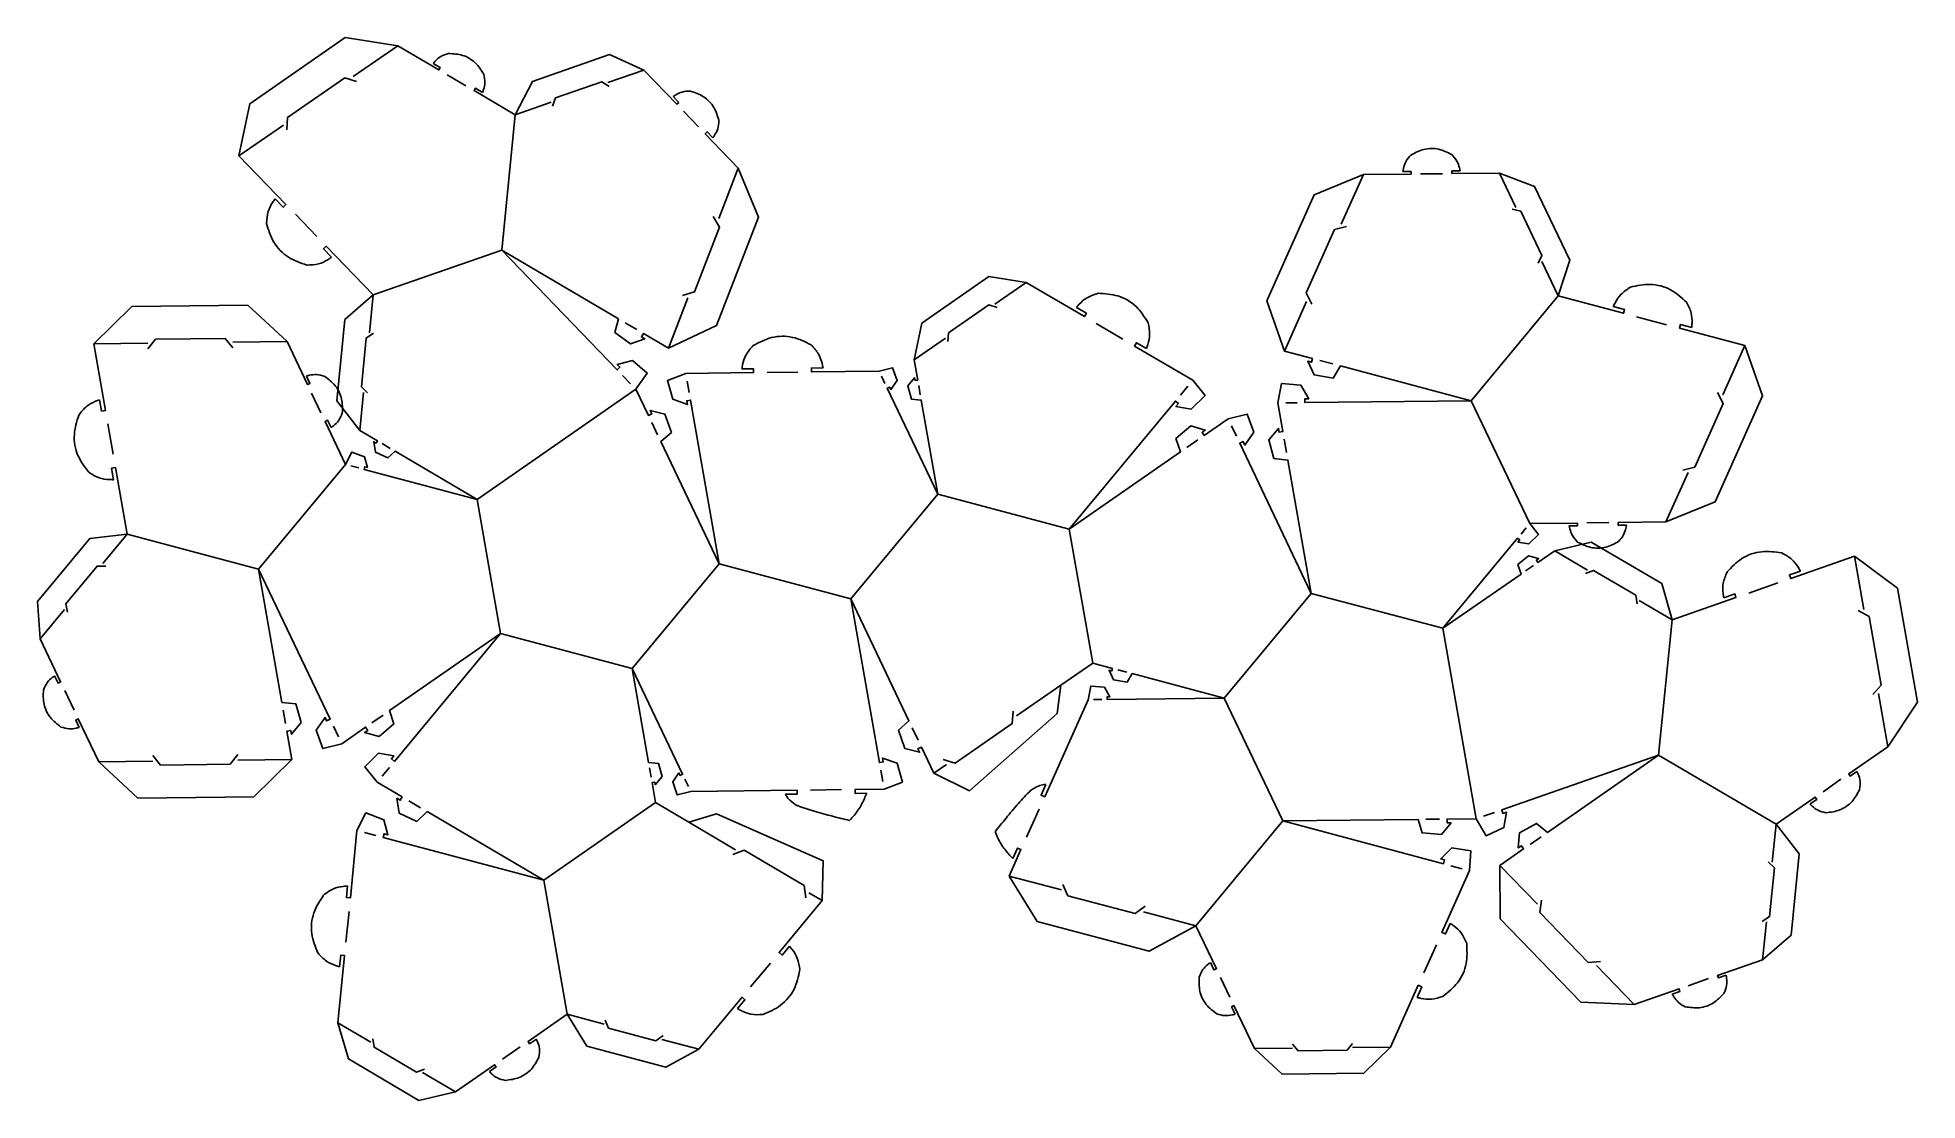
# Model space of a CAD drawing. Extents: x -31 to 359, y 145 to 365.
import ezdxf

# ---------------------------------------------------------------- set-up
doc = ezdxf.new("R2010")
doc.units = 0
doc.layers.get('0').update_dxf_attribs({"linetype": 'CONTINUOUS'})

msp = doc.modelspace()

# ---------------------------------------------------------------- linework, layer by layer
at = {"color": 5}
for points in [[(43.643087, 363.481125), (32.720554, 365.17128), (12.965212, 351.474169), (10.717516, 340.652609)], [(50.984562, 359.81961), (52.444294, 358.961372), (52.158214, 358.474796), (43.643115, 363.48117)], [(67.971955, 349.177304), (71.542461, 356.095685), (87.536632, 361.656369), (94.628908, 358.445112)], [(35.108783, 356.101372), (32.650334, 356.834512), (20.797128, 348.616246), (20.621531, 346.056826)], [(67.971975, 349.177244), (59.456873, 354.183618), (59.742953, 354.670195), (61.202683, 353.81196)], [(75.713937, 350.972581), (76.316823, 352.67614), (85.913327, 356.012551), (87.442994, 355.050416)], [(100.718789, 352.948106), (101.894716, 351.729676), (101.488573, 351.337701), (94.629007, 358.445208)], [(114.227765, 338.138046), (107.368199, 345.245553), (107.774342, 345.637529), (108.950269, 344.419099)], [(18.209645, 331.735872), (19.879044, 330.006143), (20.455621, 330.562609), (10.717455, 340.652694)], [(114.227734, 338.138057), (118.426394, 327.914089), (109.731344, 305.50248), (99.735984, 300.785376)], [(243.82605, 336.763545), (233.6024, 332.564098), (223.771897, 310.626782), (227.441881, 300.201351)], [(252.003171, 337.424475), (253.696363, 337.4444), (253.702995, 336.880004), (243.826038, 336.76381)], [(272.045913, 337.095774), (262.168956, 336.97958), (262.162324, 337.54398), (263.855516, 337.563904)], [(284.189904, 311.620136), (286.601436, 319.022634), (279.314958, 334.307974), (272.045774, 337.095703)], [(109.049464, 328.11406), (110.337428, 325.895365), (105.120398, 312.448399), (102.673094, 311.678879)], [(280.02528, 318.388971), (280.813293, 320.0152), (276.441408, 329.186406), (274.681865, 329.598222)], [(240.335348, 326.034605), (237.851871, 325.391327), (231.95357, 312.228937), (233.126314, 309.94724)], [(38.540786, 311.82388), (28.802621, 321.913965), (28.226044, 321.357498), (29.895444, 319.627769)], [(65.197739, 321.091767), (89.374469, 306.877228), (88.643779, 304.053426), (91.894533, 301.677395), (94.839832, 302.734362), (94.149068, 303.140492), (94.555197, 303.831256), (99.735925, 300.785283)], [(93.021094, 292.26286), (95.347525, 295.621769), (92.276907, 298.226433), (89.145945, 297.431961), (89.702411, 296.855382), (89.125834, 296.298916), (65.197807, 321.091829)], [(38.540809, 311.8239), (32.649739, 306.733875), (30.985279, 289.882562), (35.766708, 283.738379)], [(150.700542, 298.358285), (152.283818, 305.980988), (166.199473, 315.629226), (173.893299, 314.438681)], [(173.893251, 314.438593), (185.981557, 307.331388), (186.387684, 308.022148), (184.315402, 309.240526)], [(20.677045, 302.162053), (12.574964, 309.679701), (-11.46264, 309.396921), (-19.385627, 301.690753)], [(157.676926, 302.165013), (157.800616, 303.967867), (166.150011, 309.75681), (167.88174, 309.240388)], [(284.189904, 311.620107), (297.742187, 308.016913), (297.948068, 308.791329), (295.624814, 309.409019)], [(311.88756, 305.085186), (309.564306, 305.702876), (309.358397, 304.928461), (322.91068, 301.325266)], [(-18.17275, 290.10721), (-17.758503, 287.739244), (-16.969181, 287.877326), (-19.385624, 301.690463)], [(9.473636, 300.828209), (7.847564, 302.812491), (-6.574998, 302.642823), (-8.15394, 300.620837)], [(24.708157, 295.016869), (25.436809, 293.488326), (24.927294, 293.245441), (20.676823, 302.161947)], [(38.606626, 303.876731), (37.091386, 302.892015), (36.092709, 292.781228), (37.38602, 291.519102)], [(198.821367, 300.71188), (196.749086, 301.930258), (196.34296, 301.239498), (208.431265, 294.132292)], [(266.161664, 289.906488), (239.058086, 297.112774), (237.563067, 294.608309), (233.588182, 295.250585), (232.269894, 298.088483), (233.04428, 297.88259), (233.250176, 298.656978), (227.442265, 300.201181)], [(306.527708, 264.762932), (316.751236, 268.962412), (326.581488, 290.899594), (322.91147, 301.324903)], [(114.965847, 296.50081), (117.369593, 296.529088), (117.379019, 295.727839), (103.357164, 295.562885)], [(143.41961, 296.034182), (129.397754, 295.869228), (129.388328, 296.670477), (131.792074, 296.698755)], [(143.419387, 296.034076), (146.209845, 296.738981), (147.169508, 294.069966), (145.871974, 292.200843), (145.629091, 292.710357), (145.119575, 292.467473), (155.563593, 270.558346)], [(155.563666, 270.55836), (152.159349, 290.018498), (150.116069, 290.23407), (149.351735, 292.965457), (150.776582, 294.647266), (150.873847, 294.091261), (151.42985, 294.188528), (150.700353, 298.358557)], [(103.357166, 295.562591), (99.54864, 294.082858), (100.633711, 290.205291), (103.672502, 289.109935), (103.534419, 289.899257), (104.323741, 290.03734), (110.261284, 256.096506)], [(208.431407, 294.132176), (211.002095, 290.956356), (208.134531, 288.129737), (204.953021, 288.688234), (205.464884, 289.304744), (204.848373, 289.816606), (182.838307, 263.306671)], [(226.099726, 289.43502), (226.853835, 293.450634), (230.864735, 293.097144), (232.500201, 290.311664), (231.698964, 290.302238), (231.70839, 289.501), (266.161607, 289.90631)], [(110.261146, 256.096481), (98.192909, 281.41285), (100.379739, 283.342998), (99.017365, 287.132026), (95.985375, 287.905917), (96.33018, 287.182593), (95.606856, 286.837786), (93.020806, 292.262722)], [(233.003855, 249.968587), (228.170966, 277.59488), (225.270255, 277.900914), (224.185181, 281.778486), (226.207941, 284.16604), (226.346024, 283.376718), (227.135346, 283.5148), (226.099728, 289.43472)], [(310.018289, 275.491797), (312.50176, 276.135088), (318.399894, 289.297397), (317.227148, 291.579064)], [(32.821028, 276.686217), (28.570555, 285.602723), (29.080071, 285.845607), (29.808723, 284.317063)], [(182.838288, 263.3067), (205.886242, 279.286699), (204.946755, 282.048066), (208.011034, 284.66018), (211.027033, 283.826069), (210.368518, 283.369498), (210.825091, 282.710985), (215.763938, 286.135271)], [(215.76354, 286.135079), (219.724997, 287.135795), (221.087377, 283.346744), (219.245341, 280.693253), (218.900533, 281.416583), (218.177203, 281.071774), (233.00399, 249.968609)], [(60.095457, 269.434534), (43.065438, 279.447215), (41.577596, 278.03029), (39.001697, 279.217387), (38.643498, 281.392295), (39.130069, 281.106218), (39.416146, 281.59279), (35.766855, 283.738365)], [(32.820999, 276.686109), (34.091646, 279.268524), (36.746575, 278.270622), (37.329945, 276.071348), (36.784455, 276.216379), (36.639424, 275.67089), (60.09546, 269.434543)], [(-12.481501, 262.224358), (-14.897944, 276.037494), (-15.687266, 275.899412), (-15.273019, 273.531446)], [(-12.481531, 262.224352), (-20.212676, 261.306876), (-31.0293, 248.278651), (-30.509238, 240.510646)], [(278.30546, 264.430873), (280.116291, 262.193779), (278.096337, 260.202667), (275.855232, 260.596079), (276.215797, 261.030357), (275.781519, 261.390922), (260.277302, 242.716932)], [(278.305601, 264.430757), (288.183348, 264.547044), (288.189839, 263.982602), (286.496534, 263.962677)], [(298.349811, 264.102222), (296.656478, 264.082297), (296.649704, 264.646742), (306.527454, 264.763028)], [(260.277359, 242.71685), (276.512381, 253.97319), (275.850607, 255.918302), (278.00909, 257.758281), (280.133563, 257.170731), (279.669706, 256.849122), (279.991315, 256.385265), (283.470237, 258.797339)], [(307.80053, 244.493515), (305.652424, 251.977097), (291.05448, 260.559817), (283.470632, 258.798042)], [(334.40593, 254.592033), (332.135339, 253.802621), (332.398483, 253.045757), (345.643595, 257.650673)], [(352.546722, 218.184562), (358.664425, 227.389528), (354.521968, 251.069093), (345.642636, 257.650503)], [(-16.877878, 255.603684), (-18.684671, 255.636521), (-25.174645, 247.819586), (-24.810068, 246.049652)], [(14.792875, 254.972652), (19.625759, 227.346393), (22.526467, 227.040359), (23.61154, 223.162793), (21.588781, 220.775241), (21.450698, 221.564563), (20.661377, 221.42648), (21.696994, 215.506567)], [(32.033103, 218.806312), (28.071664, 217.805631), (26.709319, 221.594667), (28.551361, 224.248129), (28.896163, 223.524802), (29.61949, 223.869601), (14.793014, 254.972675)], [(300.559018, 247.768887), (300.301067, 249.557561), (291.542301, 254.707191), (289.853878, 254.062878)], [(307.800446, 244.493769), (321.045558, 249.098685), (320.782414, 249.855548), (318.511823, 249.066133)], [(144.439838, 209.378695), (148.248364, 210.858429), (147.163293, 214.735996), (144.124502, 215.831351), (144.262585, 215.042029), (143.473263, 214.903946), (137.53572, 248.844781)], [(137.535861, 248.844803), (149.603923, 223.528349), (147.417079, 221.598215), (148.779425, 217.809178), (151.811411, 217.035266), (151.466609, 217.758593), (152.189936, 218.103395), (154.77595, 212.67844)], [(349.429606, 229.027904), (351.126721, 230.951745), (348.641247, 245.159483), (346.391794, 246.392916)], [(64.958626, 241.63472), (41.910734, 225.654823), (42.850212, 222.893468), (39.785942, 220.281369), (36.769957, 221.115482), (37.428469, 221.57205), (36.971901, 222.230562), (32.033066, 218.806298)], [(39.365699, 210.808794), (36.794979, 213.98461), (39.662537, 216.811263), (42.844062, 216.252785), (42.332204, 215.63627), (42.948719, 215.12441), (64.958699, 241.634615)], [(-30.509433, 240.510809), (-26.259025, 231.594278), (-26.768541, 231.351397), (-27.497183, 232.879946)], [(92.233386, 234.382932), (95.637672, 214.922985), (97.68093, 214.707415), (98.445255, 211.976057), (97.020425, 210.294264), (96.923157, 210.850264), (96.36716, 210.752996), (97.096651, 206.58301)], [(104.377386, 208.907235), (101.586936, 208.202351), (100.627296, 210.87136), (101.924835, 212.740467), (102.167715, 212.230952), (102.677231, 212.473832), (92.233411, 234.382938)], [(154.77591, 212.678426), (162.177583, 209.034669), (180.334928, 225.036511), (181.116359, 230.941164), (187.70147, 235.506848)], [(214.975968, 228.255033), (195.883871, 233.331228), (194.830762, 231.567054), (192.030804, 232.019479), (191.102186, 234.01853), (191.647674, 233.873496), (191.792708, 234.418986), (187.701544, 235.506741)], [(186.755817, 227.923083), (187.287024, 230.751737), (190.112359, 230.502735), (191.264405, 228.540602), (190.7, 228.53397), (190.706632, 227.969565), (214.975968, 228.255072)], [(186.75582, 227.922891), (177.744532, 207.813697), (177.013289, 208.141379), (177.996339, 210.33511)], [(-22.396694, 222.180109), (-23.125335, 223.708656), (-22.615819, 223.951536), (-18.365411, 215.035007)], [(156.725104, 215.492467), (159.183547, 214.759327), (171.036748, 222.977559), (171.212349, 225.536973)], [(-18.365478, 215.034973), (-10.263372, 207.517431), (13.774111, 207.800415), (21.696994, 215.506612)], [(-7.162135, 216.368905), (-5.536054, 214.384649), (8.886435, 214.554439), (10.465352, 216.576429)], [(267.183249, 203.250824), (269.255807, 199.72965), (272.90855, 201.423779), (273.501287, 204.599076), (272.744427, 204.335937), (272.481286, 205.092798), (305.02637, 216.407792)], [(305.026314, 216.407979), (281.977917, 200.427673), (279.721361, 202.275932), (276.200441, 200.322294), (275.923869, 197.205268), (276.582395, 197.661847), (277.038974, 197.003321), (272.100032, 193.57897)], [(346.142366, 213.057417), (344.750785, 212.092589), (344.429193, 212.55645), (352.546694, 218.184604)], [(73.903645, 190.502507), (49.726915, 204.717047), (47.614696, 202.705503), (43.957813, 204.39077), (43.449294, 207.478386), (44.140058, 207.072257), (44.546187, 207.763018), (39.365459, 210.808992)], [(131.634614, 186.276622), (131.835946, 194.524095), (109.691698, 204.290214), (104.004203, 202.521663), (97.0966, 206.582923)], [(104.377112, 208.907102), (126.411612, 209.166506), (126.421038, 208.365249), (124.017275, 208.336951)], [(140.843618, 208.535043), (138.439855, 208.506744), (138.430429, 209.307999), (144.439838, 209.378743)], [(329.353785, 202.104158), (337.471314, 207.732315), (337.792907, 207.268455), (336.401354, 206.30363)], [(35.183459, 200.797305), (36.987333, 204.463434), (40.756411, 203.046763), (41.584592, 199.924556), (40.810188, 200.130451), (40.604293, 199.356047), (73.903702, 190.502603)], [(265.839874, 192.484362), (266.094938, 196.562253), (262.119993, 197.204518), (259.850571, 194.905902), (260.624969, 194.70001), (260.419077, 193.925612), (227.119894, 202.778994)], [(227.119959, 202.779231), (255.164263, 203.109385), (255.998543, 200.314386), (260.009589, 199.96092), (261.984453, 202.388299), (261.183188, 202.378873), (261.173762, 203.180139), (267.183255, 203.250886)], [(33.243988, 189.313539), (33.007695, 186.921257), (33.805122, 186.842494), (35.183504, 200.797472)], [(329.353644, 202.104169), (334.135081, 195.95998), (332.470619, 179.108652), (326.57954, 174.018621)], [(128.262383, 186.864985), (127.896177, 189.404138), (115.462493, 196.714408), (113.065659, 195.799759)], [(171.114991, 194.978998), (172.098041, 197.172728), (172.829285, 196.845046), (170.37166, 191.36072)], [(209.091953, 181.065724), (199.39195, 175.767905), (176.159993, 181.944804), (170.372027, 191.360559)], [(261.819898, 181.553574), (260.836864, 179.359835), (260.105618, 179.687515), (265.839984, 192.484314)], [(299.923341, 164.750368), (288.881002, 165.229705), (272.186739, 182.527283), (272.099546, 193.579664)], [(327.734337, 194.323438), (329.027649, 193.061312), (328.028977, 182.950515), (326.513726, 181.965796)], [(198.55922, 185.109876), (196.495681, 183.585673), (182.556506, 187.291812), (181.522452, 189.639602)], [(124.829169, 176.825175), (123.29357, 174.975626), (122.677053, 175.487492), (131.634727, 186.276526)], [(292.997551, 173.657284), (290.44313, 173.419266), (280.426575, 183.797813), (280.755087, 186.342174)], [(209.091945, 181.065688), (213.342355, 172.149153), (212.832837, 171.906273), (212.104196, 173.434822)], [(31.245274, 160.926104), (32.623653, 174.881084), (31.826225, 174.959847), (31.589932, 172.567565)], [(319.034809, 170.797566), (317.435428, 170.241514), (317.250092, 170.774635), (326.579653, 174.01826)], [(249.456081, 155.922027), (255.190447, 168.718827), (255.921693, 168.39115), (254.93866, 166.197411)], [(299.923736, 164.750757), (309.253297, 167.994382), (309.438661, 167.461264), (307.839308, 166.905213)], [(106.041373, 155.450716), (114.999048, 166.23975), (115.615562, 165.727884), (114.079963, 163.878335)], [(217.204688, 162.734979), (216.476047, 164.263529), (216.985562, 164.506409), (221.235973, 155.589874)], [(31.245387, 160.926093), (33.39338, 153.442891), (47.99054, 144.860596), (55.573989, 146.622263)], [(78.766913, 162.702718), (70.649392, 157.074561), (70.971001, 156.610703), (72.362576, 157.575531)], [(78.766941, 162.702676), (82.844011, 156.070177), (99.208709, 151.71914), (106.041433, 155.450948)], [(86.621352, 161.490427), (87.349745, 159.836633), (97.168561, 157.226013), (98.622127, 158.299668)], [(38.486509, 157.650878), (38.744463, 155.862295), (47.502758, 150.712916), (49.191093, 151.357193)], [(221.235928, 155.589852), (226.943082, 150.294468), (243.875173, 150.493802), (249.456081, 155.922075)], [(229.127603, 156.52948), (230.273022, 155.13176), (240.432277, 155.25136), (241.544472, 156.67566)], [(62.621549, 150.821741), (64.013125, 151.786569), (63.691516, 152.250426), (55.573995, 146.622272)]]:
    msp.add_lwpolyline(points, dxfattribs=at)
at = {"color": 1}
for points in [[(43.643087, 363.481125), (34.423929, 357.089141)], [(57.753854, 355.184892), (53.861236, 357.473522)], [(94.628908, 358.445112), (87.16496, 355.850124)], [(67.971955, 349.177304), (75.4359, 351.772289)], [(10.717516, 340.652609), (19.936676, 347.044593)], [(65.197767, 321.091629), (67.972011, 349.177256)], [(105.996286, 346.667056), (102.860486, 349.916201)], [(114.227734, 338.138057), (110.170045, 327.679305)], [(243.82605, 336.763545), (239.238482, 326.526131)], [(260.193564, 336.956342), (255.678384, 336.903225)], [(272.045774, 337.095703), (275.446132, 329.962545)], [(26.854987, 323.931982), (22.403254, 328.544593)], [(38.540749, 311.824016), (65.197767, 321.091629)], [(284.189904, 311.620136), (280.789547, 318.753295)], [(38.540809, 311.8239), (37.76406, 303.959954)], [(173.893299, 314.438681), (167.399329, 309.93617)], [(99.735984, 300.785376), (103.793674, 311.244127)], [(227.441881, 300.201351), (232.029449, 310.438765)], [(266.16172, 289.906356), (284.189791, 311.620251)], [(90.755998, 306.064969), (93.173669, 304.643515)], [(188.399217, 305.909947), (193.9253, 302.660939)], [(300.452621, 307.296274), (306.647963, 305.6491)], [(-19.385627, 301.690753), (-8.168079, 301.822717)], [(20.677045, 302.162053), (9.459497, 302.030089)], [(150.700542, 298.358285), (157.194515, 302.860796)], [(322.91147, 301.324903), (318.324004, 291.087551)], [(237.50931, 297.524561), (234.798952, 298.24519)], [(91.908162, 293.416019), (90.238763, 295.145757)], [(103.633329, 293.983948), (104.047578, 291.615983)], [(126.593383, 295.836237), (120.183391, 295.76083)], [(143.905156, 295.015046), (144.633809, 293.486503)], [(151.964816, 291.130506), (151.624383, 293.07652)], [(207.407682, 292.899156), (205.872097, 291.049626)], [(27.720462, 287.386024), (25.777389, 291.46214)], [(35.766708, 283.738379), (36.543454, 291.602325)], [(60.095471, 269.43452), (93.021209, 292.262911)], [(227.7022, 289.453872), (230.105912, 289.482149)], [(266.16172, 289.906356), (278.30546, 264.43072)], [(-15.381233, 278.800122), (-16.485892, 285.114699)], [(97.503293, 282.859499), (96.296469, 285.391136)], [(216.453158, 284.688421), (217.487585, 282.518432)], [(42.092293, 280.019369), (40.389291, 281.020637)], [(207.203269, 280.199842), (209.508065, 281.797842)], [(227.8948, 279.173525), (227.411511, 281.936155)], [(-12.481642, 262.224307), (14.792878, 254.972607), (32.820951, 276.68622)], [(33.911977, 276.396046), (35.548446, 275.960952)], [(306.527708, 264.762932), (311.115174, 275.000284)], [(60.095471, 269.43452), (64.958725, 241.634502)], [(92.233527, 234.382802), (110.261036, 256.096416), (137.535838, 248.844716), (155.563629, 270.558329), (182.838431, 263.306629), (187.701685, 235.506611)], [(-12.481531, 262.224352), (-17.529289, 256.144515)], [(277.584335, 263.562317), (276.502645, 262.25948)], [(290.158904, 264.570302), (294.674431, 264.623461)], [(283.470632, 258.798042), (290.283025, 254.792775)], [(345.642636, 257.650503), (347.575773, 246.600039)], [(277.440096, 254.616411), (279.0636, 255.742046)], [(214.975923, 228.255194), (233.003996, 249.968525), (260.277387, 242.716825), (267.183365, 203.250869)], [(323.694552, 250.019669), (329.74946, 252.124773)], [(-30.509238, 240.510646), (-25.461479, 246.590483)], [(307.80053, 244.493515), (300.988166, 248.498782)], [(64.958725, 241.634502), (92.233527, 234.382802)], [(305.026258, 216.408069), (307.800502, 244.493414)], [(194.792894, 233.621296), (192.883686, 234.128918)], [(181.116359, 230.941164), (171.897201, 224.549207)], [(-25.408944, 229.810972), (-23.4659, 225.734842)], [(187.884624, 227.936361), (189.577833, 227.956286)], [(214.975923, 228.255194), (227.119945, 202.779276)], [(352.546722, 218.184562), (350.613585, 229.235027)], [(19.901923, 225.767749), (20.385212, 223.005124)], [(31.343498, 220.252966), (30.309092, 222.422947)], [(40.593713, 224.741688), (38.288922, 223.143698)], [(150.293527, 222.081695), (151.500332, 219.550049)], [(-18.365478, 215.034973), (-7.147986, 215.167034)], [(21.696994, 215.506612), (10.479502, 215.374554)], [(154.77591, 212.678426), (157.409955, 214.5047)], [(305.026258, 216.408069), (329.353813, 202.1042)], [(40.389421, 212.041826), (41.925, 213.891378)], [(95.832202, 213.81099), (96.17263, 211.864994)], [(103.891628, 209.92626), (103.162989, 211.454804)], [(144.163675, 210.957339), (143.749426, 213.325305)], [(339.094798, 208.857944), (342.805681, 211.430818)], [(48.345386, 205.529306), (45.927716, 206.95076)], [(73.903758, 190.502609), (97.09678, 206.583067)], [(129.216, 209.199521), (135.626038, 209.274984)], [(176.59764, 205.254345), (173.976177, 199.404397)], [(209.091871, 181.065662), (227.119945, 202.779276)], [(256.766794, 203.128252), (259.571225, 203.161266)], [(268.696973, 203.777101), (270.967561, 204.566519)], [(36.732269, 200.385515), (39.055483, 199.767835)], [(104.004203, 202.521663), (113.674847, 196.835899)], [(280.660864, 199.514512), (278.356026, 197.916482)], [(329.353644, 202.104169), (328.576884, 194.240216)], [(170.372027, 191.360559), (181.213608, 188.478003)], [(264.291075, 192.896147), (261.967876, 193.513827)], [(272.099546, 193.579664), (279.890209, 185.507462)], [(73.903758, 190.502609), (78.767011, 162.702591)], [(131.634614, 186.276622), (128.871574, 187.901127)], [(32.89933, 177.672078), (33.529448, 184.051497)], [(209.091953, 181.065724), (198.250373, 183.948277)], [(326.57954, 174.018621), (327.356301, 181.882574)], [(256.337322, 171.278187), (258.958746, 177.128154)], [(116.790583, 168.397556), (120.885517, 173.329686)], [(299.923341, 164.750368), (292.132681, 172.822569)], [(214.192437, 170.365845), (216.135481, 166.289715)], [(311.119238, 168.643109), (315.38418, 170.125908)], [(31.245387, 160.926093), (38.057396, 156.921021)], [(78.766941, 162.702676), (86.403798, 160.672191)], [(69.025886, 155.948932), (65.315019, 153.376058)], [(106.041433, 155.450948), (98.404576, 157.481432)], [(249.456081, 155.922075), (241.55444, 155.829055)], [(221.235928, 155.589852), (229.137571, 155.682875)], [(55.573989, 146.622263), (48.76198, 150.627335)]]:
    msp.add_lwpolyline(points, dxfattribs=at)
at = {"color": 5}
for points, knots in [([(54.160764, 361.880837), (53.600609, 361.703362), (52.568815, 361.376456), (51.584105, 360.510005), (51.124137, 359.980336), (50.984562, 359.81961)], [0, 0, 0, 0, 1.743689, 3.211835, 3.851416, 3.851416, 3.851416, 3.851416]), ([(61.459423, 357.58966), (60.933585, 358.420041), (59.85501, 360.12328), (57.154837, 361.710821), (55.142056, 361.825115), (54.160764, 361.880837)], [0, 0, 0, 0, 2.92354, 5.996631, 8.920171, 8.920171, 8.920171, 8.920171]), ([(61.202683, 353.81196), (61.275261, 354.012076), (61.514443, 354.671555), (61.792759, 355.953324), (61.576713, 357.013886), (61.459423, 357.58966)], [0, 0, 0, 0, 0.639581, 2.107728, 3.851418, 3.851418, 3.851418, 3.851418]), ([(104.331575, 354.081527), (103.744342, 354.060858), (102.662671, 354.022785), (101.48159, 353.452319), (100.896371, 353.065488), (100.718789, 352.948106)], [0, 0, 0, 0, 1.743685, 3.211829, 3.851409, 3.851409, 3.851409, 3.851409]), ([(110.211204, 347.98938), (109.927451, 348.930399), (109.345431, 350.860576), (107.170235, 353.114396), (105.261931, 353.764555), (104.331575, 354.081527)], [0, 0, 0, 0, 2.923534, 5.996617, 8.92015, 8.92015, 8.92015, 8.92015]), ([(108.950269, 344.419099), (109.07388, 344.592403), (109.481238, 345.163523), (110.093265, 346.323612), (110.169705, 347.40325), (110.211204, 347.98938)], [0, 0, 0, 0, 0.63958, 2.107724, 3.851409, 3.851409, 3.851409, 3.851409]), ([(253.656524, 340.830779), (253.268767, 340.389297), (252.554528, 339.576098), (252.1595, 338.325382), (252.039564, 337.634209), (252.003171, 337.424475)], [0, 0, 0, 0, 1.743663, 3.211787, 3.851358, 3.851358, 3.851358, 3.851358]), ([(262.122488, 340.930372), (261.243117, 341.369366), (259.439391, 342.26981), (256.307368, 342.232965), (254.525325, 341.290338), (253.656524, 340.830779)], [0, 0, 0, 0, 2.923496, 5.99654, 8.920036, 8.920036, 8.920036, 8.920036]), ([(263.855516, 337.563904), (263.814198, 337.772724), (263.678036, 338.460885), (263.253695, 339.701963), (262.520523, 340.498135), (262.122488, 340.930372)], [0, 0, 0, 0, 0.639572, 2.107698, 3.851359, 3.851359, 3.851359, 3.851359]), ([(16.419587, 326.667344), (16.478497, 327.499439), (16.58701, 329.032139), (17.455863, 330.679054), (18.034162, 331.489841), (18.209645, 331.735872)], [0, 0, 0, 0, 2.475409, 4.559647, 5.467622, 5.467622, 5.467622, 5.467622]), ([(24.766586, 318.018699), (23.445811, 318.468682), (20.736699, 319.391666), (17.648687, 322.591274), (16.822418, 325.331433), (16.419587, 326.667344)], [0, 0, 0, 0, 4.150373, 8.513053, 12.663426, 12.663426, 12.663426, 12.663426]), ([(29.895444, 319.627769), (29.643342, 319.461128), (28.812543, 318.911964), (27.135834, 318.1021), (25.600248, 318.048045), (24.766586, 318.018699)], [0, 0, 0, 0, 0.907975, 2.992215, 5.467624, 5.467624, 5.467624, 5.467624]), ([(184.315402, 309.240526), (184.513547, 309.468698), (185.166532, 310.220634), (186.564456, 311.450675), (188.029223, 311.91476), (188.824438, 312.16671)], [0, 0, 0, 0, 0.90797, 2.992197, 5.467592, 5.467592, 5.467592, 5.467592]), ([(188.824438, 312.16671), (190.217511, 312.087606), (193.074917, 311.925351), (196.908168, 309.671627), (198.439347, 307.253655), (199.185843, 306.074819)], [0, 0, 0, 0, 4.150349, 8.513005, 12.663355, 12.663355, 12.663355, 12.663355]), ([(295.624814, 309.409019), (295.754477, 309.681995), (296.181776, 310.58158), (297.198423, 312.141626), (298.484977, 312.981733), (299.183439, 313.437821)], [0, 0, 0, 0, 0.90799, 2.992259, 5.467692, 5.467692, 5.467692, 5.467692]), ([(299.183439, 313.437821), (300.546684, 313.735405), (303.342905, 314.345795), (307.640388, 313.203208), (309.764237, 311.2847), (310.799678, 310.349368)], [0, 0, 0, 0, 4.150439, 8.513177, 12.663605, 12.663605, 12.663605, 12.663605]), ([(310.799678, 310.349368), (311.179408, 309.606618), (311.878861, 308.238488), (311.986487, 306.379524), (311.91059, 305.386511), (311.88756, 305.085186)], [0, 0, 0, 0, 2.475446, 4.559714, 5.467701, 5.467701, 5.467701, 5.467701]), ([(199.185843, 306.074819), (199.352352, 305.257434), (199.659058, 303.751827), (199.263951, 301.932188), (198.924402, 300.995971), (198.821367, 300.71188)], [0, 0, 0, 0, 2.475395, 4.559622, 5.467592, 5.467592, 5.467592, 5.467592]), ([(117.313038, 301.336582), (116.762557, 300.709831), (115.748584, 299.55537), (115.187781, 297.779786), (115.017514, 296.798559), (114.965847, 296.50081)], [0, 0, 0, 0, 2.475397, 4.559625, 5.467595, 5.467595, 5.467595, 5.467595]), ([(129.331771, 301.477971), (128.083369, 302.10119), (125.522705, 303.37951), (121.076317, 303.327202), (118.546434, 301.988997), (117.313038, 301.336582)], [0, 0, 0, 0, 4.150351, 8.513007, 12.663358, 12.663358, 12.663358, 12.663358]), ([(131.792074, 296.698755), (131.733417, 296.995206), (131.540114, 297.972156), (130.937695, 299.734056), (129.896844, 300.864343), (129.331771, 301.477971)], [0, 0, 0, 0, 0.90797, 2.992199, 5.467596, 5.467596, 5.467596, 5.467596]), ([(28.493898, 294.94563), (27.930439, 295.112322), (26.892561, 295.419364), (25.591512, 295.253048), (24.913804, 295.071853), (24.708157, 295.016869)], [0, 0, 0, 0, 1.743688, 3.211834, 3.851415, 3.851415, 3.851415, 3.851415]), ([(32.137158, 287.302911), (32.166591, 288.285342), (32.226962, 290.30046), (30.879121, 293.12792), (29.275642, 294.349885), (28.493898, 294.94563)], [0, 0, 0, 0, 2.923538, 5.996626, 8.920163, 8.920163, 8.920163, 8.920163]), ([(-22.494436, 286.910749), (-21.979602, 287.567103), (-21.031291, 288.776091), (-19.389109, 289.653859), (-18.455922, 290.001669), (-18.17275, 290.10721)], [0, 0, 0, 0, 2.475411, 4.559651, 5.467627, 5.467627, 5.467627, 5.467627]), ([(-20.423199, 275.070917), (-21.265372, 276.183427), (-22.992798, 278.465356), (-23.759061, 282.845558), (-22.90891, 285.578403), (-22.494436, 286.910749)], [0, 0, 0, 0, 4.150375, 8.513058, 12.663433, 12.663433, 12.663433, 12.663433]), ([(29.808723, 284.317063), (29.980928, 284.442201), (30.548426, 284.854591), (31.496865, 285.7606), (31.91186, 286.760222), (32.137158, 287.302911)], [0, 0, 0, 0, 0.639581, 2.107727, 3.851414, 3.851414, 3.851414, 3.851414]), ([(-15.273019, 273.531446), (-15.575203, 273.534586), (-16.571045, 273.544935), (-18.41369, 273.813074), (-19.716118, 274.628323), (-20.423199, 275.070917)], [0, 0, 0, 0, 0.907976, 2.992216, 5.467627, 5.467627, 5.467627, 5.467627]), ([(286.496534, 263.962677), (286.537855, 263.753841), (286.674028, 263.065627), (287.098407, 261.824453), (287.831646, 261.028226), (288.229717, 260.595958)], [0, 0, 0, 0, 0.639622, 2.10786, 3.851661, 3.851661, 3.851661, 3.851661]), ([(296.696356, 260.69563), (297.08414, 261.137151), (297.798431, 261.950421), (298.193478, 263.201241), (298.313416, 263.892471), (298.349811, 264.102222)], [0, 0, 0, 0, 1.743802, 3.212044, 3.851667, 3.851667, 3.851667, 3.851667]), ([(288.229717, 260.595958), (289.109163, 260.156936), (290.913041, 259.256434), (294.045315, 259.293307), (295.827491, 260.236027), (296.696356, 260.69563)], [0, 0, 0, 0, 2.923731, 5.997023, 8.920749, 8.920749, 8.920749, 8.920749]), ([(319.203578, 254.396727), (320.166272, 255.406735), (322.140903, 257.478415), (326.34098, 258.938656), (329.174905, 258.538759), (330.556531, 258.343796)], [0, 0, 0, 0, 4.150335, 8.512971, 12.663313, 12.663313, 12.663313, 12.663313]), ([(330.556531, 258.343796), (331.287082, 257.941142), (332.63274, 257.199462), (333.762998, 255.71971), (334.256253, 254.854559), (334.40593, 254.592033)], [0, 0, 0, 0, 2.475376, 4.559592, 5.467557, 5.467557, 5.467557, 5.467557]), ([(318.511823, 249.066133), (318.466359, 249.364891), (318.316533, 250.349442), (318.285052, 252.211209), (318.880379, 253.627714), (319.203578, 254.396727)], [0, 0, 0, 0, 0.907966, 2.992186, 5.467571, 5.467571, 5.467571, 5.467571]), ([(-27.497183, 232.879946), (-27.669388, 232.75481), (-28.236889, 232.342423), (-29.185333, 231.436421), (-29.600335, 230.436802), (-29.825637, 229.894114)], [0, 0, 0, 0, 0.639581, 2.107726, 3.851413, 3.851413, 3.851413, 3.851413]), ([(-29.825637, 229.894114), (-29.855077, 228.911684), (-29.915462, 226.896568), (-28.567641, 224.069099), (-26.964171, 222.847123), (-26.182431, 222.251373)], [0, 0, 0, 0, 2.923537, 5.996623, 8.92016, 8.92016, 8.92016, 8.92016]), ([(-26.182431, 222.251373), (-25.618974, 222.084678), (-24.581099, 221.777629), (-23.28005, 221.943936), (-22.602341, 222.125127), (-22.396694, 222.180109)], [0, 0, 0, 0, 1.743687, 3.211832, 3.851412, 3.851412, 3.851412, 3.851412]), ([(346.680451, 209.309441), (346.754421, 209.892363), (346.89067, 210.966093), (346.517432, 212.223499), (346.229683, 212.863279), (346.142366, 213.057417)], [0, 0, 0, 0, 1.743684, 3.211827, 3.851406, 3.851406, 3.851406, 3.851406]), ([(124.017275, 208.336951), (124.075353, 208.217417), (124.299741, 207.75559), (125.069892, 206.874958), (125.918453, 206.313039), (126.449336, 205.961487)], [0, 0, 0, 0, 0.398174, 1.538371, 3.443791, 3.443791, 3.443791, 3.443791]), ([(137.304004, 202.883814), (137.940219, 203.587465), (139.177533, 204.95593), (140.182319, 206.977315), (140.687138, 208.166446), (140.843618, 208.535043)], [0, 0, 0, 0, 2.832864, 5.509374, 6.711705, 6.711705, 6.711705, 6.711705]), ([(174.819558, 209.12443), (173.970402, 208.224247), (172.21987, 206.368524), (169.800573, 203.48488), (168.226313, 201.510728), (167.470861, 200.563377)], [0, 0, 0, 0, 3.711803, 7.651863, 11.28706, 11.28706, 11.28706, 11.28706]), ([(177.996339, 210.33511), (177.863468, 210.332556), (177.350111, 210.322689), (176.227584, 209.993192), (175.361441, 209.458775), (174.819558, 209.12443)], [0, 0, 0, 0, 0.398173, 1.538366, 3.44378, 3.44378, 3.44378, 3.44378]), ([(339.722573, 204.485306), (340.696961, 204.614139), (342.695584, 204.878396), (345.269685, 206.663105), (346.21808, 208.442118), (346.680451, 209.309441)], [0, 0, 0, 0, 2.923528, 5.996615, 8.920152, 8.920152, 8.920152, 8.920152]), ([(126.449336, 205.961487), (127.622773, 205.568479), (130.041805, 204.758297), (133.67452, 203.772453), (136.127077, 203.171971), (137.304004, 202.883814)], [0, 0, 0, 0, 3.711816, 7.65189, 11.2871, 11.2871, 11.2871, 11.2871]), ([(336.401354, 206.30363), (336.552539, 206.153774), (337.050766, 205.659927), (338.097414, 204.869418), (339.150732, 204.620463), (339.722573, 204.485306)], [0, 0, 0, 0, 0.639578, 2.107718, 3.851401, 3.851401, 3.851401, 3.851401]), ([(167.470861, 200.563377), (167.842567, 199.690609), (168.565463, 197.993245), (169.978582, 196.232946), (170.846088, 195.275713), (171.114991, 194.978998)], [0, 0, 0, 0, 2.832856, 5.509356, 6.711683, 6.711683, 6.711683, 6.711683]), ([(27.041663, 175.432433), (26.52887, 176.730113), (25.477054, 179.391853), (25.914143, 183.817034), (27.466372, 186.221563), (28.223131, 187.393844)], [0, 0, 0, 0, 4.150371, 8.513047, 12.663415, 12.663415, 12.663415, 12.663415]), ([(28.223131, 187.393844), (28.895193, 187.887995), (30.133115, 188.79821), (31.950594, 189.203175), (32.942883, 189.287846), (33.243988, 189.313539)], [0, 0, 0, 0, 2.475408, 4.559645, 5.467619, 5.467619, 5.467619, 5.467619]), ([(265.224339, 177.393768), (264.886442, 178.156445), (264.264044, 179.561279), (262.887688, 180.815419), (262.068482, 181.381729), (261.819898, 181.553574)], [0, 0, 0, 0, 2.475406, 4.559642, 5.467615, 5.467615, 5.467615, 5.467615]), ([(31.589932, 172.567565), (31.299671, 172.651669), (30.343123, 172.928834), (28.639992, 173.681543), (27.604063, 174.816352), (27.041663, 175.432433)], [0, 0, 0, 0, 0.907974, 2.992211, 5.467617, 5.467617, 5.467617, 5.467617]), ([(126.992665, 171.904424), (126.871793, 172.729802), (126.649149, 174.250128), (125.659755, 175.827582), (125.022532, 176.592932), (124.829169, 176.825175)], [0, 0, 0, 0, 2.475418, 4.559665, 5.467643, 5.467643, 5.467643, 5.467643]), ([(260.309168, 166.425083), (261.398738, 167.296725), (263.633614, 169.084599), (265.452005, 173.142516), (265.298955, 176.000442), (265.224339, 177.393768)], [0, 0, 0, 0, 4.150366, 8.513038, 12.663404, 12.663404, 12.663404, 12.663404]), ([(119.31466, 162.656679), (120.598157, 163.20402), (123.230805, 164.326701), (126.07132, 167.747948), (126.690699, 170.54216), (126.992665, 171.904424)], [0, 0, 0, 0, 4.150388, 8.513084, 12.663474, 12.663474, 12.663474, 12.663474]), ([(212.104196, 173.434822), (211.93199, 173.309685), (211.364489, 172.897299), (210.416045, 171.991297), (210.001043, 170.991678), (209.775741, 170.44899)], [0, 0, 0, 0, 0.639581, 2.107727, 3.851413, 3.851413, 3.851413, 3.851413]), ([(209.775741, 170.44899), (209.746301, 169.466559), (209.685915, 167.451442), (211.033737, 164.623972), (212.637207, 163.401996), (213.418948, 162.806246)], [0, 0, 0, 0, 2.923539, 5.996626, 8.920164, 8.920164, 8.920164, 8.920164]), ([(318.547552, 167.042805), (318.775208, 167.584482), (319.194545, 168.582239), (319.17237, 169.893629), (319.066834, 170.587127), (319.034809, 170.797566)], [0, 0, 0, 0, 1.74361, 3.211692, 3.851245, 3.851245, 3.851245, 3.851245]), ([(114.079963, 163.878335), (114.343804, 163.73098), (115.213288, 163.245376), (116.94579, 162.562955), (118.481131, 162.623701), (119.31466, 162.656679)], [0, 0, 0, 0, 0.907978, 2.992225, 5.467643, 5.467643, 5.467643, 5.467643]), ([(254.93866, 166.197411), (255.232362, 166.126252), (256.200252, 165.891748), (258.052318, 165.699203), (259.515056, 166.169669), (260.309168, 166.425083)], [0, 0, 0, 0, 0.907973, 2.992208, 5.467614, 5.467614, 5.467614, 5.467614]), ([(307.839308, 166.905213), (307.944737, 166.720295), (308.292177, 166.110901), (309.088312, 165.068595), (310.03617, 164.546172), (310.550758, 164.262552)], [0, 0, 0, 0, 0.639552, 2.107633, 3.851242, 3.851242, 3.851242, 3.851242]), ([(310.550758, 164.262552), (311.523947, 164.125227), (313.520108, 163.843551), (316.478559, 164.87212), (317.86945, 166.331374), (318.547552, 167.042805)], [0, 0, 0, 0, 2.923416, 5.996373, 8.91979, 8.91979, 8.91979, 8.91979]), ([(213.418948, 162.806246), (213.982405, 162.63955), (215.020281, 162.332501), (216.321331, 162.498807), (216.99904, 162.679998), (217.204688, 162.734979)], [0, 0, 0, 0, 1.743688, 3.211834, 3.851415, 3.851415, 3.851415, 3.851415]), ([(72.362576, 157.575531), (72.449894, 157.381392), (72.737646, 156.741614), (73.110885, 155.484205), (72.974627, 154.410475), (72.900653, 153.827552)], [0, 0, 0, 0, 0.63958, 2.107724, 3.85141, 3.85141, 3.85141, 3.85141]), ([(72.900653, 153.827552), (72.438283, 152.96023), (71.489891, 151.181218), (68.915792, 149.396506), (66.917168, 149.13225), (65.942777, 149.003417)], [0, 0, 0, 0, 2.923533, 5.996617, 8.920151, 8.920151, 8.920151, 8.920151]), ([(65.942777, 149.003417), (65.370935, 149.138574), (64.317616, 149.387529), (63.270965, 150.178038), (62.772735, 150.671885), (62.621549, 150.821741)], [0, 0, 0, 0, 1.743685, 3.211828, 3.851408, 3.851408, 3.851408, 3.851408])]:
    msp.add_open_spline(points, degree=3, knots=knots, dxfattribs=at)

doc.saveas('drawing.dxf')
